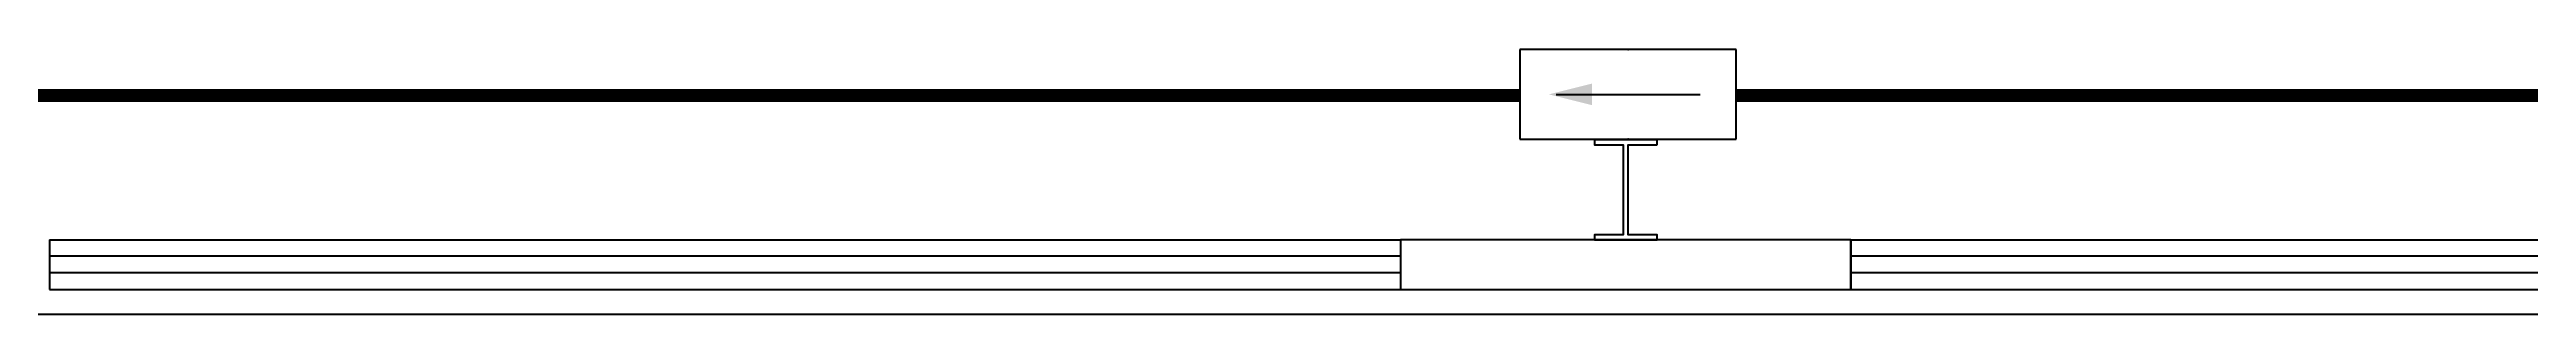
# Model space of a CAD drawing. Extents: x 12152 to 491505, y 111028 to 412681.
# Drawn here: x 171197 to 181097, y 188294 to 189356 of the extents above; entities that cross this region are included whole.
import ezdxf
from ezdxf.enums import TextEntityAlignment as Align

# ---------------------------------------------------------------- set-up
doc = ezdxf.new("R2010")
doc.units = 0
doc.header["$LTSCALE"] = 1000
doc.header["$MEASUREMENT"] = 0
doc.linetypes.add('DASH', pattern=[0.35, 0.25, -0.1])
for name, color, linetype in [('COLUMN', 9, 'Continuous'), ('EQUIP-照明', 3, 'Continuous'), ('TEL_TEXT', 7, 'Continuous'), ('WALL', 11, 'Continuous'), ('WINDOW', 4, 'Continuous'), ('WIRE-应急', 4, 'DASH'), ('图框(锁住)', 7, 'Continuous')]:
    doc.layers.add(name, color=color, linetype=linetype)
doc.styles.add('_TEL_DIM', font='SIMPLEX', dxfattribs={"width": 0.8, "height": 3.5, "bigfont": 'HZTXT'})

# ---------------------------------------------------------------- blocks, each defined once
blk = doc.blocks.new('$TCHSYS$WIN2D')
for p, q in [((-0.5, 0.5), (0.5, 0.5)), ((-0.5, 0.5), (-0.5, -0.5)), ((0.5, 0.5), (0.5, -0.5)), ((0.5, 0.1667), (-0.5, 0.1667)), ((0.5, -0.1667), (-0.5, -0.1667)), ((-0.5, -0.5), (0.5, -0.5))]:
    blk.add_line(p, q)
blk = doc.blocks.new('$equip$00001686')
for p, q in [((0.72, 0.6), (-0.72, 0.6)), ((-0.72, 0.6), (-0.72, 0)), ((0.72, 0), (0.72, 0.6)), ((-0.72, 0), (0.72, 0))]:
    blk.add_line(p, q)
at = {"color": 7}
blk.add_line((-0.48, 0.3), (0.48, 0.3), dxfattribs=at)
for p in [(0, 0.6), (-0.72, 0.3), (0.72, 0.3), (0, 0)]:
    blk.add_point(p)
blk.add_solid([(-0.24, 0.228), (-0.528, 0.3), (-0.24, 0.372)])
at = {"layer": 'TEL_TEXT', "style": '_TEL_DIM', "flags": 1}
blk.add_attdef('A', text='', height=0.00002, dxfattribs=at).set_placement((0, 0), align=Align.MIDDLE_CENTER)

msp = doc.modelspace()

# ---------------------------------------------------------------- linework, layer by layer
at = {"layer": 'COLUMN', "color": 6}
msp.add_lwpolyline([(177622.1, 188974.2), (177622.1, 188994.2), (177372.1, 188994.2), (177372.1, 188974.2), (177487.1, 188974.2), (177487.1, 188614.2), (177372.1, 188614.2), (177372.1, 188594.2), (177622.1, 188594.2), (177622.1, 188614.2), (177507.1, 188614.2), (177507.1, 188974.2)], close=True, dxfattribs=at)
at = {"layer": 'WALL', "color": 0}
for p, q in [((178397.1, 188594.2), (176597.1, 188594.2)), ((176597.1, 188594.2), (176597.1, 188394.2)), ((178397.1, 188394.2), (178397.1, 188594.2)), ((176597.1, 188394.2), (178397.1, 188394.2))]:
    msp.add_line(p, q, dxfattribs=at)
at = {"layer": 'WIRE-应急', "linetype": 'DASH', "const_width": 52.5}
for points in [[(170588.1, 189171.6), (177074.3, 189171.6)], [(177938.3, 189171.6), (184424.8, 189171.6)]]:
    msp.add_lwpolyline(points, dxfattribs=at)
at = {"layer": '图框(锁住)', "color": 0}
msp.add_lwpolyline([(200447.1, 188294.2), (168947.1, 188294.2)], dxfattribs=at)

# ---------------------------------------------------------------- block references
at = {"layer": 'EQUIP-照明'}
ref = msp.add_blockref('$equip$00001686', (177506.3, 188996.2), dxfattribs=dict(at, xscale=600, yscale=600, zscale=600))
ref.add_attrib('A', '单向疏散指示灯', dxfattribs={"layer": 'TEL_TEXT', "height": 0.012, "style": '_TEL_DIM'}).set_placement((177506.3, 188996.2), align=Align.MIDDLE_CENTER)
at = {"layer": 'WINDOW', "color": 0, "xscale": 5400, "yscale": 200, "zscale": 5400}
for p in [(173897.1, 188494.2), (181097.1, 188494.2)]:
    msp.add_blockref('$TCHSYS$WIN2D', p, dxfattribs=at)

doc.saveas('drawing.dxf')
